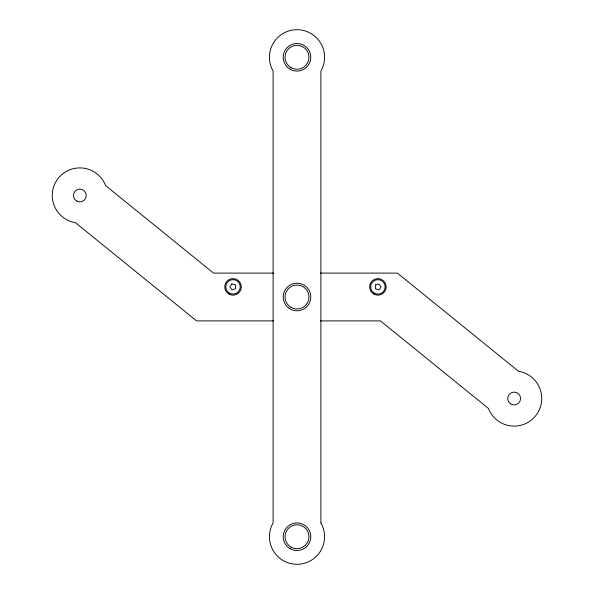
<?xml version="1.0" encoding="UTF-8"?>
<svg xmlns="http://www.w3.org/2000/svg" width="594" height="594" viewBox="0 0 594 594"><rect width="100%" height="100%" fill="white"/><g stroke="black" fill="none" stroke-linecap="round" stroke-linejoin="round"><path stroke-width="0.89" d="M273.648 273.099L213.543 273.099L105.584 185.573A27.576 27.576 0 0 0 58.42 178.103A27.576 27.576 0 0 0 75.475 222.705L196.599 320.901L273.5 320.901M320.5 273.099L397.401 273.099L518.525 371.295A27.576 27.576 0 0 1 535.58 415.897A27.576 27.576 0 0 1 488.416 408.427L380.457 320.901L320.352 320.901M375.43 284.949L375.304 288.654L378.794 289.917L381.073 286.991L378.994 283.925L375.43 284.949M231.95 283.925L229.871 286.991L232.15 289.917L235.632 288.654L235.514 284.949L231.95 283.925M320.901 522.965L320.901 71.035A27.576 27.576 0 0 0 297 29.7A27.576 27.576 0 0 0 273.099 71.035L273.099 522.965A27.576 27.576 0 0 0 297 564.3A27.576 27.576 0 0 0 320.901 522.965M510.454 403.794A6.437 6.437 0 0 0 520.567 399.109A6.437 6.437 0 0 0 511.456 392.686A6.437 6.437 0 0 0 510.454 403.794M76.626 201.047A6.437 6.437 0 0 0 86.279 195.471A6.437 6.437 0 0 0 76.626 189.894A6.437 6.437 0 0 0 76.626 201.047M290.102 548.663A13.788 13.788 0 0 0 310.788 536.724A13.788 13.788 0 0 0 290.102 524.777A13.788 13.788 0 0 0 290.102 548.663M291.023 547.074A11.954 11.954 0 0 0 308.954 536.724A11.954 11.954 0 0 0 291.023 526.373A11.954 11.954 0 0 0 291.023 547.074M290.102 69.223A13.788 13.788 0 0 0 310.788 57.276A13.788 13.788 0 0 0 290.102 45.337A13.788 13.788 0 0 0 290.102 69.223M291.023 67.627A11.954 11.954 0 0 0 308.954 57.276A11.954 11.954 0 0 0 291.023 46.926A11.954 11.954 0 0 0 291.023 67.627M289.063 308.271A13.788 13.788 0 0 0 310.736 298.24A13.788 13.788 0 0 0 291.209 284.489A13.788 13.788 0 0 0 289.063 308.271M291.023 307.35A11.954 11.954 0 0 0 308.954 297A11.954 11.954 0 0 0 291.023 286.65A11.954 11.954 0 0 0 291.023 307.35M374.064 293.013A7.239 7.239 0 0 0 385.157 287.162A7.239 7.239 0 0 0 374.539 280.487A7.239 7.239 0 0 0 374.064 293.013M229.017 292.916A7.239 7.239 0 0 0 240.251 287.348A7.239 7.239 0 0 0 229.811 280.398A7.239 7.239 0 0 0 229.017 292.916M228.89 294.052A8.271 8.271 0 0 0 241.298 286.887A8.271 8.271 0 0 0 228.89 279.722A8.271 8.271 0 0 0 228.89 294.052M373.782 294.052A8.271 8.271 0 0 0 386.189 286.887A8.271 8.271 0 0 0 373.782 279.722A8.271 8.271 0 0 0 373.782 294.052"/></g></svg>
